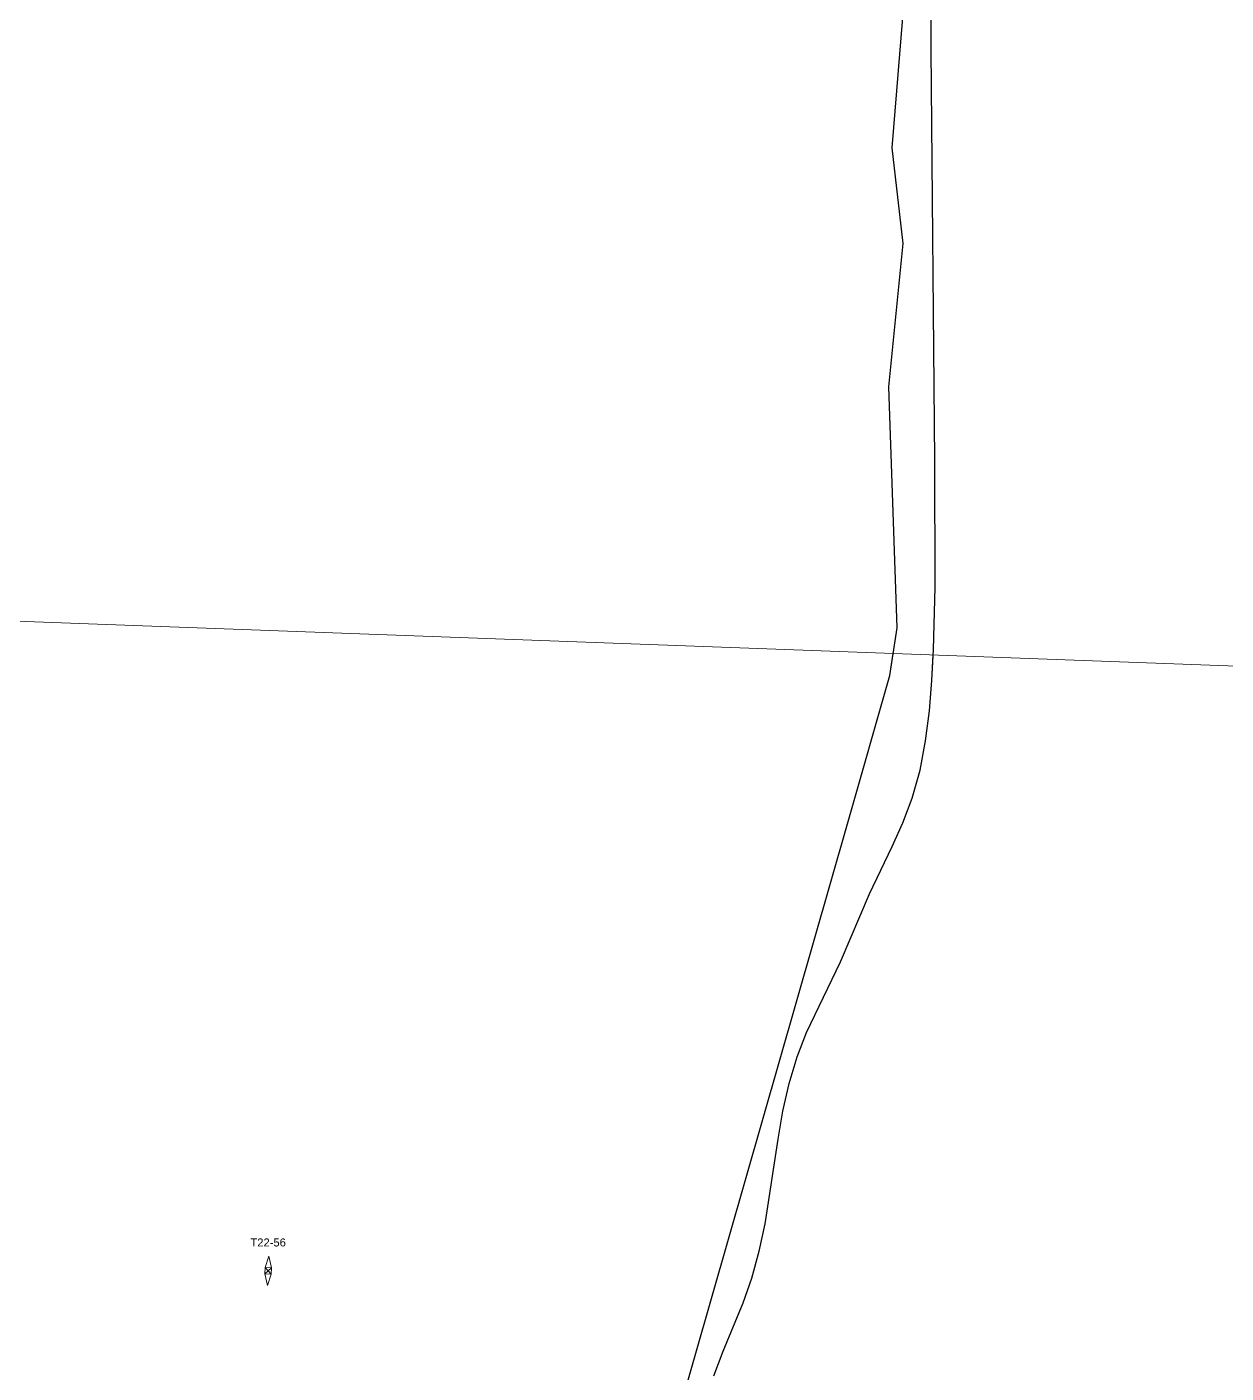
# Model space of a CAD drawing. Header units: metres. Extents: x -4 to 509425, y 7549 to 4732445.
# Drawn here: x 480472.1 to 480846.8, y 4718228.2 to 4718648.8 of the extents above; entities that cross this region are included whole.
import ezdxf

# ---------------------------------------------------------------- set-up
doc = ezdxf.new("R2010")
doc.units = ezdxf.units.M
doc.header["$LTSCALE"] = 0.01
doc.header["$MEASUREMENT"] = 0
doc.layers.get('0').update_dxf_attribs({"lineweight": 0})
doc.layers.add('-----caminos burgos', color=2, linetype='Continuous')
doc.layers.add('cauces CHE', color=4, linetype='Continuous')
doc.layers.add('Apoyos__ptw_', color=7, linetype='Continuous', lineweight=0)
doc.layers.add('Denominación apoyos__ptw_', color=7, linetype='Continuous', lineweight=0)
doc.styles.get("Standard").update_dxf_attribs({"font": 'arial.ttf'})

msp = doc.modelspace()

# ---------------------------------------------------------------- linework, layer by layer
at = {"layer": '-----caminos burgos'}
for points in [[(480728.721, 4718400.541, 704.435), (480741.8, 4718446.199, 702.718), (480744, 4718461.099, 702.119), (480741.4, 4718536.4, 699.463), (480745.9, 4718581.199, 697.593), (480742.5, 4718611.099, 696.763), (480748.6, 4718686.2, 694.655), (480754.5, 4718715.699, 693.689), (480760.4, 4718729.599, 693.064), (480820, 4718816.499, 690.336), (480857.3, 4718881.999, 688.93), (480914.8, 4718970.099, 687.348), (480937.7, 4719025.599, 686.693), (480970.8, 4719141.499, 684.055), (480981.7, 4719163.7, 683.426), (480990.2, 4719168.299, 683.348), (481005.2, 4719167.699, 683.23), (481094.6, 4719155.699, 682.019), (481109.8, 4719155.699, 681.849), (481122.7, 4719093.399, 681.991), (481144.578, 4718955.853, 684.859)], [(480728.721, 4718400.541, 704.435), (480741.8, 4718446.199, 702.718), (480742.813, 4718453.061, 702.442)], [(480476.823, 4717824.808, 720.558), (480496.8, 4717852.099, 718.429), (480517.7, 4717873.799, 717.823), (480525.8, 4717886.499, 717.77), (480603.1, 4718032.8, 714.287), (480620.8, 4718074.3, 713.831), (480639.7, 4718131.499, 712.241), (480675.4, 4718214.399, 710.37), (480728.721, 4718400.541, 704.435)], [(480613.661, 4718057.561, 714.015), (480620.8, 4718074.3, 713.831), (480639.7, 4718131.499, 712.241), (480675.4, 4718214.399, 710.37), (480728.721, 4718400.541, 704.435)]]:
    msp.add_polyline3d(points, dxfattribs=at)
at = {"color": 5}
msp.add_lwpolyline([(481205.446, 4721268.321), (481336.779, 4720890.497), (478580.819, 4719937.652), (478841.025, 4719863.247), (479090.734, 4718869.963), (479275.072, 4718507.303), (483717.896, 4718343.114), (483848.697, 4718078.765), (484900.497, 4718140.211), (490826.186, 4717645.711)], dxfattribs=at)
at = {"layer": 'Apoyos__ptw_', "color": 2, "linetype": 'Continuous', "flags": 128}
msp.add_lwpolyline([(480547.323, 4718255.546), (480548.456, 4718259.107), (480546.457, 4718259.18), (480548.529, 4718261.105), (480546.531, 4718261.179), (480547.663, 4718264.74), (480548.529, 4718261.105), (480548.456, 4718259.107), (480546.531, 4718261.179), (480546.457, 4718259.18)], close=True, dxfattribs=at)
at = {"layer": 'cauces CHE'}
for points in [[(480686.778, 4718227.406), (480689.676, 4718235.045), (480695.917, 4718250.138), (480698.67, 4718257.837), (480700.966, 4718266.26), (480702.744, 4718274.899), (480706.837, 4718301.329), (480708.361, 4718310.073), (480710.261, 4718318.661), (480712.745, 4718327.007), (480715.749, 4718334.602), (480726.303, 4718356.747), (480735.355, 4718377.998), (480742.436, 4718392.743), (480745.835, 4718400.174), (480748.764, 4718407.8), (480751.211, 4718416.634), (480752.929, 4718425.771), (480754.108, 4718435.132), (480754.893, 4718444.655), (480755.396, 4718454.295), (480755.865, 4718473.799), (480755.852, 4718513.199), (480754.665, 4718641.723), (480754.696, 4718661.407)], [(480686.778, 4718227.406), (480689.676, 4718235.045), (480695.917, 4718250.138), (480698.67, 4718257.837), (480700.966, 4718266.26), (480702.744, 4718274.899), (480706.837, 4718301.329), (480708.361, 4718310.073), (480710.261, 4718318.661), (480712.745, 4718327.007), (480715.749, 4718334.602), (480726.303, 4718356.747), (480735.355, 4718377.998), (480742.436, 4718392.743), (480745.835, 4718400.174), (480748.764, 4718407.8), (480751.211, 4718416.634), (480752.929, 4718425.771), (480754.108, 4718435.132), (480754.893, 4718444.655), (480755.308, 4718452.599)]]:
    msp.add_lwpolyline(points, dxfattribs=at)

# ---------------------------------------------------------------- texts
at = {"layer": 'Denominación apoyos__ptw_', "color": 2, "linetype": 'Continuous', "insert": (480547.493, 4718267.743), "char_height": 2.5, "attachment_point": 8, "line_spacing_factor": 0.5}
msp.add_mtext('T22-56', dxfattribs=at)

doc.saveas('drawing.dxf')
